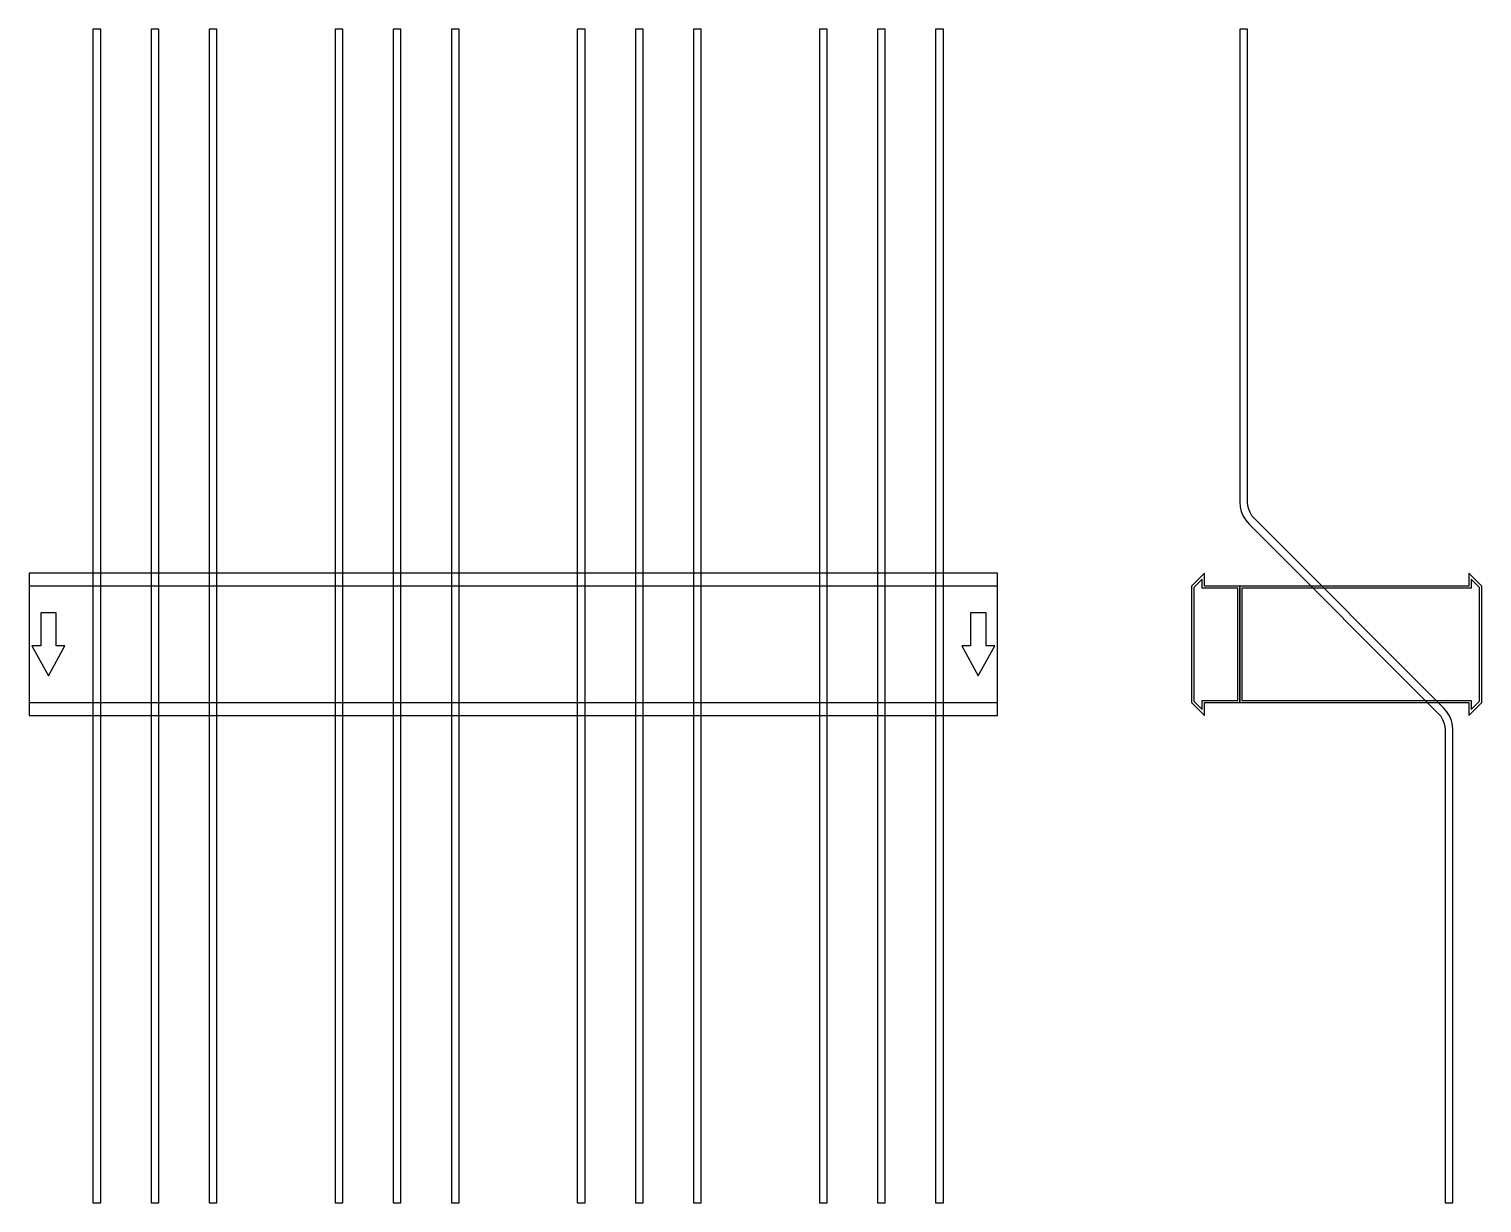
# Model space of a CAD drawing. Extents: x 0 to 1500, y -577 to 635.
import ezdxf

# ---------------------------------------------------------------- set-up
doc = ezdxf.new("R2010")
doc.units = 0
doc.layers.add('Halfen', color=7, linetype='CONTINUOUS')

msp = doc.modelspace()

# ---------------------------------------------------------------- linework, layer by layer
at = {"layer": 'Halfen', "color": 7}
for points in [[(74, -576.569), (74, 635.197), (66, 635.197), (66, -576.569)], [(134, -576.569), (134, 635.197), (126, 635.197), (126, -576.569)], [(194, -576.569), (194, 635.197), (186, 635.197), (186, -576.569)], [(324, -576.569), (324, 635.197), (316, 635.197), (316, -576.569)], [(384, -576.569), (384, 635.197), (376, 635.197), (376, -576.569)], [(444, -576.569), (444, 635.197), (436, 635.197), (436, -576.569)], [(574, -576.569), (574, 635.197), (566, 635.197), (566, -576.569)], [(634, -576.569), (634, 635.197), (626, 635.197), (626, -576.569)], [(694, -576.569), (694, 635.197), (686, 635.197), (686, -576.569)], [(824, -576.569), (824, 635.197), (816, 635.197), (816, -576.569)], [(884, -576.569), (884, 635.197), (876, 635.197), (876, -576.569)], [(944, -576.569), (944, 635.197), (936, 635.197), (936, -576.569)], [(1470, -576.569), (1470, -88.284), (1469.606, -83.278), (1468.434, -78.396), (1466.512, -73.757), (1463.889, -69.475), (1460.627, -65.657), (1265.029, 129.941), (1262.584, 132.805), (1260.616, 136.016), (1259.175, 139.495), (1258.295, 143.157), (1258, 146.912), (1258, 635.197), (1250, 635.197), (1250, 146.912), (1250.394, 141.906), (1251.566, 137.023), (1253.488, 132.384), (1256.111, 128.103), (1259.373, 124.284), (1454.971, -71.314), (1457.416, -74.177), (1459.384, -77.388), (1460.825, -80.868), (1461.705, -84.53), (1462, -88.284), (1462, -576.569)], [(0, -73.5), (1000, -73.5), (1000, 73.5), (0, 73.5)], [(0, -60), (1000, -60), (1000, 60), (0, 60)], [(1250, -60), (1250, 60), (1213.5, 60), (1213.5, 73.5), (1200, 60), (1200, -60), (1213.5, -73.5), (1213.5, -60)], [(1248, -58), (1248, 58), (1211, 58), (1211, 67.25), (1202.5, 58.75), (1202.5, -58.75), (1211, -67.25), (1211, -58)], [(1500, -60), (1500, 60), (1486.5, 73.5), (1486.5, 60), (1250, 60), (1250, -60), (1486.5, -60), (1486.5, -73.5)], [(1497.5, -58.75), (1497.5, 58.75), (1489, 67.25), (1489, 58), (1252, 58), (1252, -58), (1489, -58), (1489, -67.25)], [(20, -32.5), (37, -1.5), (28, -1.5), (28, 32.5), (12, 32.5), (12, -1.5), (3, -1.5)], [(980, -32.5), (997, -1.5), (988, -1.5), (988, 32.5), (972, 32.5), (972, -1.5), (963, -1.5)]]:
    msp.add_lwpolyline(points, close=True, dxfattribs=at)

doc.saveas('drawing.dxf')
